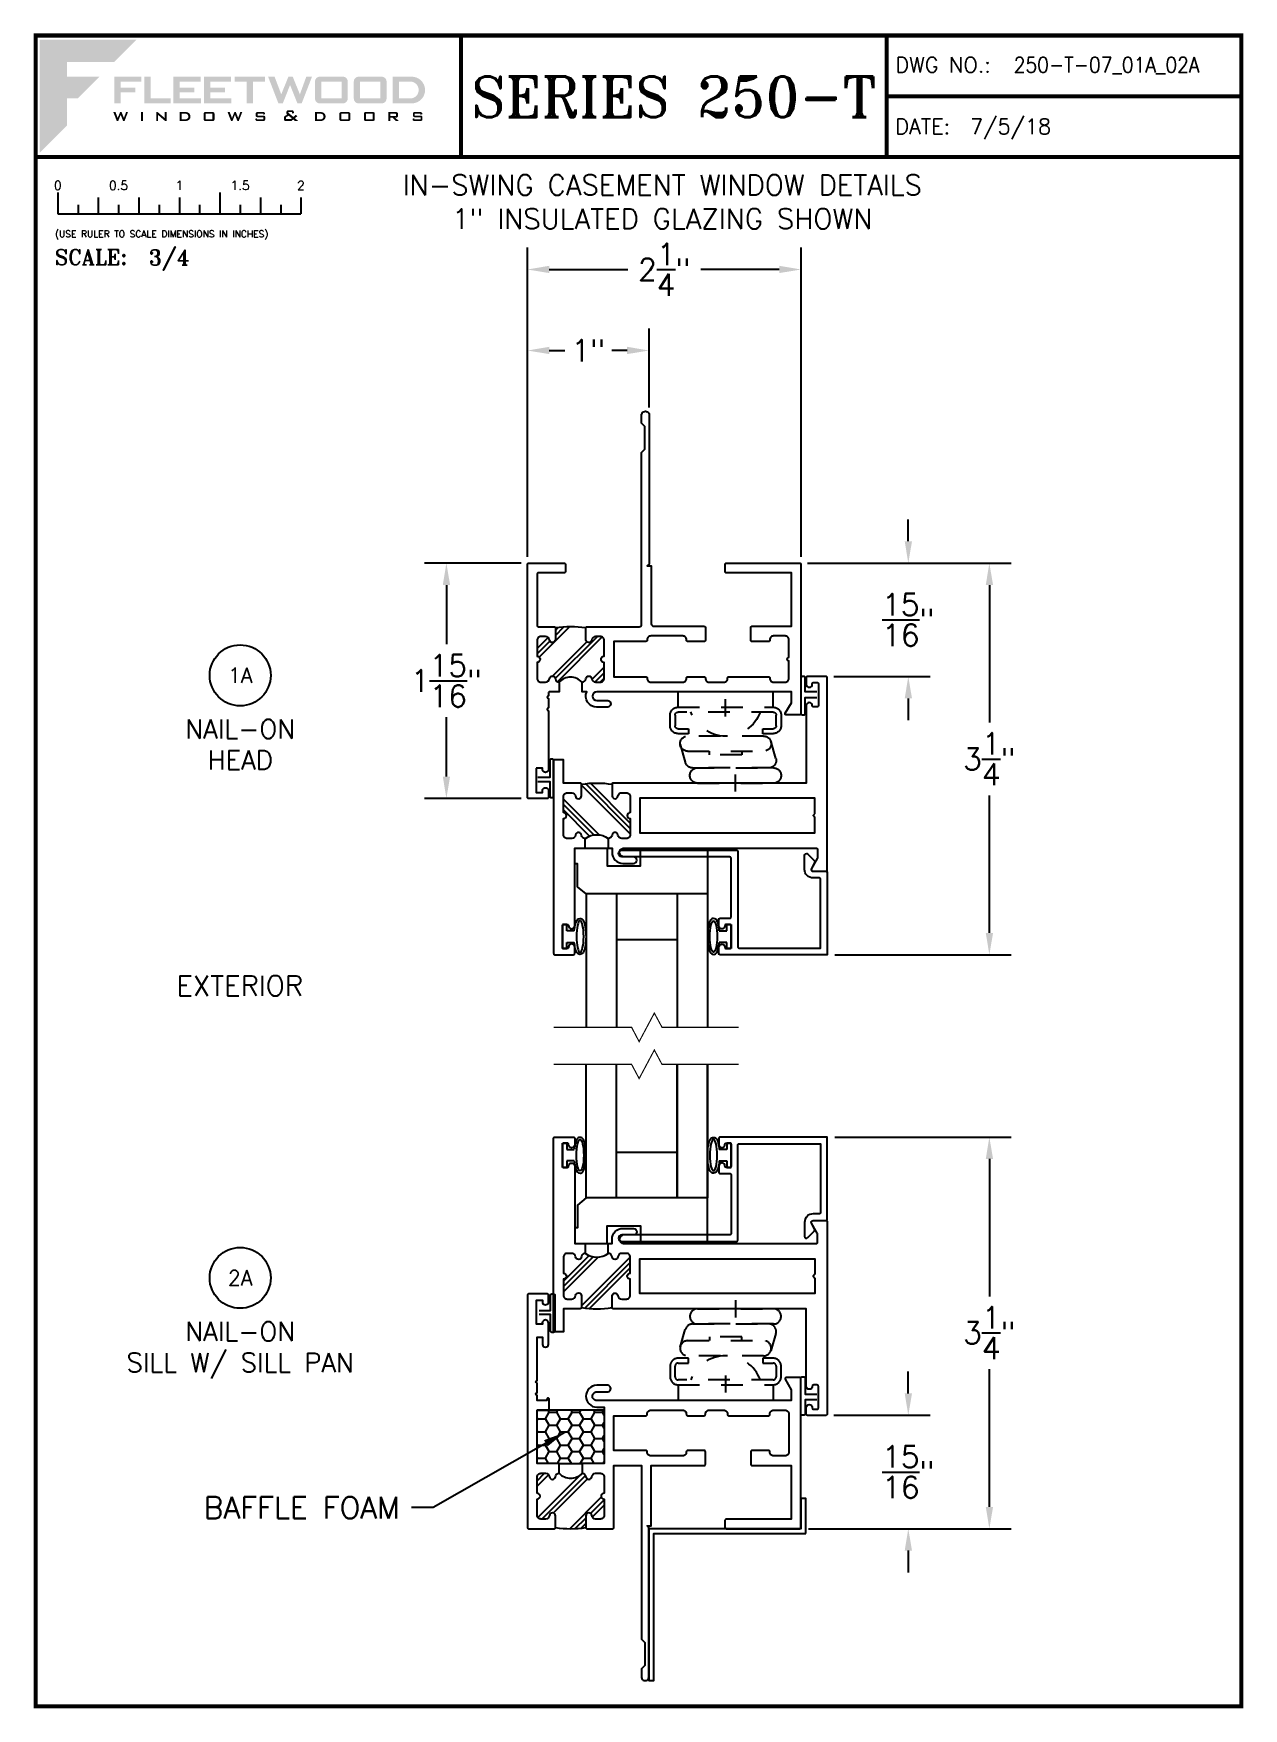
# Paper-space layout 'DETAIL 1A & 2A' of a CAD drawing. Extents: x 0.3 to 7.8, y 0.1 to 10.4.
# The model-space entities are those that its viewports show. They can reach past a viewport. Long polylines and large blocks are cut down to what shows.
import ezdxf
from ezdxf.enums import TextEntityAlignment as Align

# ---------------------------------------------------------------- set-up
doc = ezdxf.new("R2010")
doc.units = 0
doc.header["$LTSCALE"] = 0.25
doc.header["$MEASUREMENT"] = 0
doc.linetypes.add('HIDDEN', pattern=[0.375, 0.25, -0.125])
doc.layers.get('0').update_dxf_attribs({"linetype": 'CONTINUOUS'})
doc.layers.get('DEFPOINTS').update_dxf_attribs({"linetype": 'CONTINUOUS'})
for name, color, linetype in [('DIM', 7, 'CONTINUOUS'), ('FRAME', 1, 'CONTINUOUS'), ('GLASS', 7, 'CONTINUOUS'), ('MISC', 7, 'CONTINUOUS'), ('VENT', 5, 'CONTINUOUS')]:
    doc.layers.add(name, color=color, linetype=linetype)
doc.layers.add('VP', color=40, linetype='CONTINUOUS', plot=False)
doc.layers.get('VP').off()
doc.styles.add('ROMANS', font='romans')
doc.styles.add('ROMANT', font='romant')
doc.styles.add('SIMPLEX-094', font='simplex.shx', dxfattribs={"height": 0.094})
doc.styles.get("Standard").update_dxf_attribs({"font": 'simplex.shx'})
doc.dimstyles.new('FULL SCALE', dxfattribs={"dimscale": 0.75, "dimtxt": 0.18, "dimasz": 0.18, "dimexe": 0.18, "dimexo": 0.0625, "dimgap": 0.096, "dimtad": 0, "dimtih": 1, "dimtoh": 1, "dimdec": 4, "dimzin": 0, "dimdsep": 46, "dimlunit": 5, "dimtxsty": 'Standard', "dimcen": 0.09, "dimadec": 0, "dimazin": 0, "dimtfac": 1, "dimtdec": 4, "dimtofl": 0, "dimtmove": 0, "dimatfit": 3, "dimfxl": 0, "dimtolj": 1, "dimtzin": 0, "dimarcsym": 0})
doc.dimstyles.new('THREE-QUARTER SCALE', dxfattribs={"dimscale": 0.75, "dimtxt": 0.18, "dimasz": 0.18, "dimexe": 0.18, "dimexo": 0.0625, "dimgap": 0.09, "dimtad": 0, "dimtih": 1, "dimtoh": 1, "dimdec": 4, "dimlfac": 1.333, "dimzin": 0, "dimdsep": 46, "dimlunit": 4, "dimtxsty": 'Standard', "dimcen": 0.09, "dimadec": 0, "dimazin": 0, "dimtfac": 1, "dimtdec": 4, "dimtofl": 0, "dimtmove": 0, "dimatfit": 3, "dimfxl": 0, "dimtolj": 1, "dimtzin": 0, "dimarcsym": 0})

# ---------------------------------------------------------------- blocks, each defined once
blk = doc.blocks.new('sectball')
blk.add_circle((0, 0), 0.125)
blk.add_attdef('NO', text='', height=0.062).set_placement((0, 0), align=Align.MIDDLE_CENTER)
for tag, p in [('LINE1', (0, -0.2588)), ('LINE2', (0, -0.3864)), ('LINE3', (0, -0.5214))]:
    blk.add_attdef(tag, text='', height=0.078).set_placement(p, align=Align.CENTER)
blk = doc.blocks.new('Fleetwood_Logo_6-10-15')
h = blk.add_hatch(color=154)
h.dxf.hatch_style = 1
h.paths.add_polyline_path([(0.2526, -0.0017), (0.0019, -0.0017), (0.0019, -0.2942), (0.0725, -0.2236), (0.0725, -0.1535), (0.1007, -0.1535), (0.1567, -0.0976), (0.0725, -0.0976), (0.0725, -0.0596), (0.1946, -0.0596)])
h = blk.add_hatch(color=251)
h.dxf.hatch_style = 1
h.paths.add_polyline_path([(0.2487, -0.1256), (0.2112, -0.1256), (0.2112, -0.1102), (0.2647, -0.1102), (0.2647, -0.0976), (0.1946, -0.0976), (0.1946, -0.1667), (0.2112, -0.1667), (0.2112, -0.1377), (0.2487, -0.1377)])
h = blk.add_hatch(color=251)
h.dxf.hatch_style = 1
h.paths.add_polyline_path([(0.2886, -0.0976), (0.272, -0.0976), (0.272, -0.1667), (0.3401, -0.1667), (0.3401, -0.1535), (0.2886, -0.1535)])
h = blk.add_hatch(color=251)
h.dxf.hatch_style = 1
h.paths.add_polyline_path([(0.4175, -0.0976), (0.3474, -0.0976), (0.3474, -0.1667), (0.4185, -0.1667), (0.4185, -0.1534), (0.364, -0.1534), (0.364, -0.1377), (0.4015, -0.1377), (0.4015, -0.1256), (0.364, -0.1256), (0.364, -0.1102), (0.4175, -0.1102)])
h = blk.add_hatch(color=251)
h.dxf.hatch_style = 1
h.paths.add_polyline_path([(0.4965, -0.0976), (0.4264, -0.0976), (0.4264, -0.1667), (0.4975, -0.1667), (0.4975, -0.1534), (0.443, -0.1534), (0.443, -0.1377), (0.4804, -0.1377), (0.4804, -0.1256), (0.443, -0.1256), (0.443, -0.1102), (0.4965, -0.1102)])
h = blk.add_hatch(color=251)
h.dxf.hatch_style = 1
h.paths.add_polyline_path([(0.5842, -0.0976), (0.5054, -0.0976), (0.5054, -0.1102), (0.5365, -0.1102), (0.5365, -0.1667), (0.5531, -0.1667), (0.5531, -0.1102), (0.5842, -0.1102)])
h = blk.add_hatch(color=251)
h.dxf.hatch_style = 1
h.paths.add_polyline_path([(0.6089, -0.0976), (0.5921, -0.0976), (0.6188, -0.1667), (0.63, -0.1667), (0.6489, -0.1192), (0.6679, -0.1667), (0.6789, -0.1667), (0.7056, -0.0976), (0.6908, -0.0976), (0.6742, -0.1433), (0.6558, -0.0976), (0.6446, -0.0976), (0.6261, -0.1433)])
h = blk.add_hatch(color=251)
h.dxf.hatch_style = 1
h.paths.add_polyline_path([(0.7853, -0.0976), (0.726, -0.0976, 0.414214), (0.7133, -0.1102), (0.7133, -0.154, 0.414214), (0.726, -0.1667), (0.7853, -0.1667, 0.414214), (0.798, -0.154), (0.798, -0.1102, 0.414214)])
h.paths.add_polyline_path([(0.7819, -0.1102), (0.7819, -0.154), (0.7294, -0.154), (0.7294, -0.1102)], flags=16)
h = blk.add_hatch(color=251)
h.dxf.hatch_style = 1
h.paths.add_polyline_path([(0.8856, -0.0976), (0.8262, -0.0976, 0.414214), (0.8136, -0.1102), (0.8136, -0.154, 0.414214), (0.8262, -0.1667), (0.8856, -0.1667, 0.414214), (0.8982, -0.154), (0.8982, -0.1102, 0.414214)])
h.paths.add_polyline_path([(0.8822, -0.1102), (0.8822, -0.154), (0.8296, -0.154), (0.8296, -0.1102)], flags=16)
h = blk.add_hatch(color=251)
h.dxf.hatch_style = 1
h.paths.add_polyline_path([(0.9632, -0.0976), (0.914, -0.0976), (0.914, -0.1667), (0.9632, -0.1667, 1)])
h.paths.add_polyline_path([(0.9301, -0.1102), (0.9593, -0.1102, -1), (0.9593, -0.154), (0.9301, -0.154)], flags=16)
h = blk.add_hatch(color=7)
h.dxf.hatch_style = 1
h.paths.add_polyline_path([(0.2301, -0.1891), (0.2251, -0.1891), (0.2196, -0.2043), (0.2134, -0.1891), (0.2097, -0.1891), (0.2035, -0.2043), (0.1978, -0.1891), (0.1922, -0.1891), (0.2011, -0.2121), (0.2048, -0.2121), (0.2112, -0.1963), (0.2175, -0.2121), (0.2212, -0.2121)])
h = blk.add_hatch(color=7)
h.dxf.hatch_style = 1
h.paths.add_polyline_path([(0.2691, -0.1891), (0.2637, -0.1891), (0.2637, -0.2118), (0.2637, -0.2121), (0.2691, -0.2121)])
h = blk.add_hatch(color=7)
h.dxf.hatch_style = 1
h.paths.add_polyline_path([(0.3077, -0.1964), (0.3259, -0.2121), (0.3298, -0.2121), (0.3298, -0.1891), (0.325, -0.1891), (0.325, -0.2047), (0.3067, -0.1891), (0.3029, -0.1891), (0.3029, -0.2121), (0.3077, -0.2121)])
h = blk.add_hatch(color=7)
h.dxf.hatch_style = 1
h.paths.add_polyline_path([(0.3801, -0.1891), (0.3637, -0.1891), (0.3637, -0.2121), (0.3801, -0.2121, 1)])
h.paths.add_polyline_path([(0.3691, -0.2079), (0.3691, -0.1933), (0.3788, -0.1933, -1), (0.3788, -0.2079)], flags=16)
h = blk.add_hatch(color=7)
h.dxf.hatch_style = 1
h.paths.add_polyline_path([(0.4537, -0.2079), (0.4537, -0.1933, 0.414214), (0.4495, -0.1891), (0.4297, -0.1891, 0.414214), (0.4255, -0.1933), (0.4255, -0.2079, 0.414214), (0.4297, -0.2121), (0.4495, -0.2121, 0.414214)])
h.paths.add_polyline_path([(0.4308, -0.2079), (0.4308, -0.1933), (0.4484, -0.1933), (0.4484, -0.2079)], flags=16)
h = blk.add_hatch(color=7)
h.dxf.hatch_style = 1
h.paths.add_polyline_path([(0.5253, -0.1891), (0.5203, -0.1891), (0.5148, -0.2043), (0.5087, -0.1891), (0.5049, -0.1891), (0.4988, -0.2043), (0.493, -0.1891), (0.4874, -0.1891), (0.4963, -0.2121), (0.5001, -0.2121), (0.5064, -0.1963), (0.5127, -0.2121), (0.5164, -0.2121)])
h = blk.add_hatch(color=7)
h.dxf.hatch_style = 1
h.paths.add_polyline_path([(0.5801, -0.1891), (0.5643, -0.1891, 0.414214), (0.56, -0.1933), (0.56, -0.1981, 0.414214), (0.5643, -0.2024), (0.58, -0.2024), (0.58, -0.2078), (0.5637, -0.2078), (0.5637, -0.2052), (0.5591, -0.2062), (0.5591, -0.2078, 0.414214), (0.5634, -0.2121), (0.5805, -0.2121, 0.414214), (0.5848, -0.2078), (0.5848, -0.2024, 0.414214), (0.5805, -0.1982), (0.5648, -0.1982), (0.5648, -0.193), (0.5798, -0.193), (0.5798, -0.1958), (0.5843, -0.1948), (0.5843, -0.1933, 0.414214)])
h = blk.add_hatch(color=7)
h.dxf.hatch_style = 1
h.paths.add_polyline_path([(0.645, -0.1913, -0.222262), (0.6447, -0.1906), (0.6447, -0.1892), (0.6535, -0.1892), (0.6535, -0.193), (0.6587, -0.1918), (0.6587, -0.189, 0.414214), (0.6544, -0.1847), (0.6437, -0.1847, 0.414214), (0.6394, -0.189), (0.6394, -0.1922, 0.222262), (0.6407, -0.1948), (0.6415, -0.1955), (0.6345, -0.1998, 0.260684), (0.6329, -0.2027), (0.6329, -0.2078, 0.414214), (0.6372, -0.2121), (0.6514, -0.2121, 0.17577), (0.6536, -0.2113), (0.657, -0.2085), (0.6614, -0.2121), (0.6699, -0.2121), (0.6613, -0.2049), (0.6676, -0.1997), (0.6637, -0.1964), (0.6574, -0.2017)])
h.paths.add_polyline_path([(0.6532, -0.2052), (0.6509, -0.2072, -0.17577), (0.6502, -0.2074), (0.6382, -0.2074), (0.6382, -0.2033, -0.260684), (0.6387, -0.2025), (0.6451, -0.1985)], flags=16)
h = blk.add_hatch(color=7)
h.dxf.hatch_style = 1
h.paths.add_polyline_path([(0.7294, -0.1891), (0.713, -0.1891), (0.713, -0.2121), (0.7294, -0.2121, 1)])
h.paths.add_polyline_path([(0.7184, -0.2079), (0.7184, -0.1933), (0.7281, -0.1933, -1), (0.7281, -0.2079)], flags=16)
h = blk.add_hatch(color=7)
h.dxf.hatch_style = 1
h.paths.add_polyline_path([(0.8045, -0.2079), (0.8045, -0.1933, 0.414214), (0.8003, -0.1891), (0.7805, -0.1891, 0.414214), (0.7763, -0.1933), (0.7763, -0.2079, 0.414214), (0.7805, -0.2121), (0.8003, -0.2121, 0.414214)])
h.paths.add_polyline_path([(0.7816, -0.2079), (0.7816, -0.1933), (0.7992, -0.1933), (0.7992, -0.2079)], flags=16)
h = blk.add_hatch(color=7)
h.dxf.hatch_style = 1
h.paths.add_polyline_path([(0.8678, -0.2079), (0.8678, -0.1933, 0.414214), (0.8636, -0.1891), (0.8438, -0.1891, 0.414214), (0.8396, -0.1933), (0.8396, -0.2079, 0.414214), (0.8438, -0.2121), (0.8636, -0.2121, 0.414214)])
h.paths.add_polyline_path([(0.8449, -0.2079), (0.8449, -0.1933), (0.8624, -0.1933), (0.8624, -0.2079)], flags=16)
h = blk.add_hatch(color=7)
h.dxf.hatch_style = 1
h.paths.add_polyline_path([(0.9277, -0.1993), (0.9277, -0.1933, 0.414214), (0.9235, -0.1891), (0.9028, -0.1891), (0.9028, -0.2121), (0.9082, -0.2121), (0.9082, -0.2035), (0.9131, -0.2035), (0.9224, -0.2121), (0.9303, -0.2121), (0.9197, -0.2035), (0.9235, -0.2035, 0.414214)])
h.paths.add_polyline_path([(0.9082, -0.1993), (0.9082, -0.1933), (0.9214, -0.1933, -0.414214), (0.9224, -0.1943), (0.9224, -0.1983, -0.414214), (0.9214, -0.1993)], flags=16)
h = blk.add_hatch(color=7)
h.dxf.hatch_style = 1
h.paths.add_polyline_path([(0.9867, -0.1982), (0.971, -0.1982), (0.971, -0.193), (0.9859, -0.193), (0.9859, -0.1958), (0.9905, -0.1948), (0.9905, -0.1933, 0.414214), (0.9863, -0.1891), (0.9705, -0.1891, 0.414214), (0.9662, -0.1933), (0.9662, -0.1981, 0.414214), (0.9705, -0.2024), (0.9862, -0.2024), (0.9862, -0.2078), (0.9699, -0.2078), (0.9699, -0.2052), (0.9653, -0.2062), (0.9653, -0.2078, 0.414214), (0.9696, -0.2121), (0.9867, -0.2121, 0.414214), (0.991, -0.2078), (0.991, -0.2024, 0.414214)])
blk = doc.blocks.new('A-SIZE_P')
at = {"const_width": 0.025}
blk.add_lwpolyline([(0.313, 0.125), (7.751, 0.125), (7.751, 10.437), (0.313, 10.437)], close=True, dxfattribs=at)
for points in [[(2.938, 10.437), (2.938, 9.687)], [(5.563, 10.437), (5.563, 9.687)], [(5.563, 10.062), (7.751, 10.062)], [(0.313, 9.687), (7.751, 9.687)]]:
    blk.add_lwpolyline(points, dxfattribs=at)
at = {"xscale": 2.387023416083395, "yscale": 2.387023416083395, "zscale": 2.387023416083395}
blk.add_blockref('Fleetwood_Logo_6-10-15', (0.334, 10.416), dxfattribs=at)
for s, style, p in [('DWG NO.:', 'SIMPLEX-094', (5.617, 10.209)), ('DATE:', 'SIMPLEX-094', (5.616, 9.829)), ('SCALE:', 'ROMANT', (0.433, 9.022))]:
    blk.add_text(s, height=0.094, dxfattribs=dict(style=style)).set_placement(p)
for tag, p, style in [('DWG_NO', (6.346, 10.209), 'SIMPLEX-094'), ('DATE', (6.077, 9.829), 'SIMPLEX-094'), ('SCALE', (1.011, 9.02), 'ROMANT')]:
    blk.add_attdef(tag, p, '', height=0.094, dxfattribs=dict(style=style))
for tag, height, style, width, p, p2 in [('DWG_NO_F', 0.094, 'SIMPLEX-094', 1.745692, (6.347, 10.209), (7.683, 10.209)), ('PRODUCT', 0.25, 'ROMANT', 1.390728, (3.001, 9.934), (5.5, 9.934))]:
    blk.add_attdef(tag, text='', height=height, dxfattribs=dict(style=style, width=width)).set_placement(p, p2, align=Align.FIT)
blk = doc.blocks.new('*D152')
at = {"layer": 'DEFPOINTS', "color": 0}
for p in [(5.035, 8.993), (3.347, 7.173), (5.035, 7.173)]:
    blk.add_point(p, dxfattribs=at)
at = {"layer": 'DIM', "color": 0, "lineweight": -2}
for p, q in [((3.347, 7.22), (3.347, 9.128)), ((5.035, 7.22), (5.035, 9.128)), ((3.482, 8.993), (3.966, 8.993)), ((4.9, 8.993), (4.416, 8.993))]:
    blk.add_line(p, q, dxfattribs=at)
at = {"layer": 'DIM', "color": 0}
for points in [[(3.482, 9.016), (3.482, 8.971), (3.347, 8.993)], [(4.9, 9.016), (4.9, 8.971), (5.035, 8.993)]]:
    blk.add_solid(points, dxfattribs=at)
at = {"layer": 'DIM', "color": 0, "insert": (4.191, 8.993), "char_height": 0.135, "attachment_point": 5}
blk.add_mtext('\\A1;2{\\H1.000000x;\\S1/4;}"', dxfattribs=at)
blk = doc.blocks.new('*D153')
at = {"layer": 'DEFPOINTS', "color": 0}
for p in [(3.347, 8.493), (4.097, 8.094), (3.347, 7.173)]:
    blk.add_point(p, dxfattribs=at)
at = {"layer": 'DIM', "color": 0, "lineweight": -2}
for p, q in [((3.347, 7.22), (3.347, 8.628)), ((4.097, 8.141), (4.097, 8.628)), ((3.482, 8.493), (3.577, 8.493)), ((3.962, 8.493), (3.867, 8.493))]:
    blk.add_line(p, q, dxfattribs=at)
at = {"layer": 'DIM', "color": 0}
for points in [[(3.482, 8.516), (3.482, 8.471), (3.347, 8.493)], [(3.962, 8.516), (3.962, 8.471), (4.097, 8.493)]]:
    blk.add_solid(points, dxfattribs=at)
at = {"layer": 'DIM', "color": 0, "insert": (3.722, 8.493), "char_height": 0.135, "attachment_point": 5}
blk.add_mtext('\\A1;1"', dxfattribs=at)
blk = doc.blocks.new('*D154')
at = {"layer": 'DEFPOINTS', "color": 0}
for p in [(3.355, 7.181), (2.847, 5.729), (3.355, 5.729)]:
    blk.add_point(p, dxfattribs=at)
at = {"layer": 'DIM', "color": 0, "lineweight": -2}
for p, q in [((3.308, 7.181), (2.712, 7.181)), ((2.847, 7.046), (2.847, 6.68)), ((2.847, 5.864), (2.847, 6.23)), ((3.308, 5.729), (2.712, 5.729))]:
    blk.add_line(p, q, dxfattribs=at)
at = {"layer": 'DIM', "color": 0}
for points in [[(2.825, 7.046), (2.87, 7.046), (2.847, 7.181)], [(2.825, 5.864), (2.87, 5.864), (2.847, 5.729)]]:
    blk.add_solid(points, dxfattribs=at)
at = {"layer": 'DIM', "color": 0, "insert": (2.847, 6.455), "char_height": 0.135, "attachment_point": 5}
blk.add_mtext('\\A1;1{\\H1.000000x;\\S15/16;}"', dxfattribs=at)
blk = doc.blocks.new('*D155')
at = {"layer": 'DEFPOINTS', "color": 0}
for p in [(5.027, 7.181), (5.189, 6.481), (5.696, 6.481)]:
    blk.add_point(p, dxfattribs=at)
at = {"layer": 'DIM', "color": 0, "lineweight": -2}
for p, q in [((5.696, 7.316), (5.696, 7.451)), ((5.074, 7.181), (5.831, 7.181)), ((5.236, 6.481), (5.831, 6.481)), ((5.696, 6.346), (5.696, 6.211))]:
    blk.add_line(p, q, dxfattribs=at)
at = {"layer": 'DIM', "color": 0}
for points in [[(5.674, 7.316), (5.719, 7.316), (5.696, 7.181)], [(5.674, 6.346), (5.719, 6.346), (5.696, 6.481)]]:
    blk.add_solid(points, dxfattribs=at)
at = {"layer": 'DIM', "color": 0, "insert": (5.696, 6.831), "char_height": 0.135, "attachment_point": 5}
blk.add_mtext('\\A1;{\\H1.000000x;\\S15/16;}"', dxfattribs=at)
blk = doc.blocks.new('*D156')
at = {"layer": 'DEFPOINTS', "color": 0}
for p in [(5.027, 7.181), (6.196, 7.181), (5.196, 4.764)]:
    blk.add_point(p, dxfattribs=at)
at = {"layer": 'DIM', "color": 0, "lineweight": -2}
for p, q in [((5.074, 7.181), (6.331, 7.181)), ((6.196, 7.046), (6.196, 6.197)), ((6.196, 4.899), (6.196, 5.747)), ((5.243, 4.764), (6.331, 4.764))]:
    blk.add_line(p, q, dxfattribs=at)
at = {"layer": 'DIM', "color": 0}
for points in [[(6.174, 7.046), (6.219, 7.046), (6.196, 7.181)], [(6.174, 4.899), (6.219, 4.899), (6.196, 4.764)]]:
    blk.add_solid(points, dxfattribs=at)
at = {"layer": 'DIM', "color": 0, "insert": (6.196, 5.972), "char_height": 0.135, "attachment_point": 5}
blk.add_mtext('\\A1;3{\\H1.000000x;\\S1/4;}"', dxfattribs=at)
blk = doc.blocks.new('*D157')
at = {"layer": 'DEFPOINTS', "color": 0}
for p in [(5.189, 1.922), (5.696, 1.922), (5.035, 1.222)]:
    blk.add_point(p, dxfattribs=at)
at = {"layer": 'DIM', "color": 0, "lineweight": -2}
for p, q in [((5.696, 2.057), (5.696, 2.192)), ((5.236, 1.922), (5.831, 1.922)), ((5.081, 1.222), (5.831, 1.222)), ((5.696, 1.087), (5.696, 0.952))]:
    blk.add_line(p, q, dxfattribs=at)
at = {"layer": 'DIM', "color": 0}
for points in [[(5.674, 2.057), (5.719, 2.057), (5.696, 1.922)], [(5.674, 1.087), (5.719, 1.087), (5.696, 1.222)]]:
    blk.add_solid(points, dxfattribs=at)
at = {"layer": 'DIM', "color": 0, "insert": (5.696, 1.572), "char_height": 0.135, "attachment_point": 5}
blk.add_mtext('\\A1;{\\H1.000000x;\\S15/16;}"', dxfattribs=at)
blk = doc.blocks.new('*D158')
at = {"layer": 'DEFPOINTS', "color": 0}
for p in [(5.196, 3.639), (6.196, 3.639), (5.035, 1.222)]:
    blk.add_point(p, dxfattribs=at)
at = {"layer": 'DIM', "color": 0, "lineweight": -2}
for p, q in [((5.243, 3.639), (6.331, 3.639)), ((6.196, 3.504), (6.196, 2.656)), ((6.196, 1.357), (6.196, 2.206)), ((5.081, 1.222), (6.331, 1.222))]:
    blk.add_line(p, q, dxfattribs=at)
at = {"layer": 'DIM', "color": 0}
for points in [[(6.174, 3.504), (6.219, 3.504), (6.196, 3.639)], [(6.174, 1.357), (6.219, 1.357), (6.196, 1.222)]]:
    blk.add_solid(points, dxfattribs=at)
at = {"layer": 'DIM', "color": 0, "insert": (6.196, 2.431), "char_height": 0.135, "attachment_point": 5}
blk.add_mtext('\\A1;3{\\H1.000000x;\\S1/4;}"', dxfattribs=at)
blk = doc.blocks.new('Three Quarter')
for p, q in [((0.137, -0.219), (0.137, -0.35)), ((0.262, -0.294), (0.262, -0.35)), ((0.387, -0.249), (0.387, -0.35)), ((0.512, -0.294), (0.512, -0.35)), ((0.637, -0.249), (0.637, -0.35)), ((0.762, -0.294), (0.762, -0.35)), ((0.887, -0.249), (0.887, -0.35)), ((1.012, -0.294), (1.012, -0.35)), ((1.137, -0.219), (1.137, -0.35)), ((1.262, -0.294), (1.262, -0.35)), ((1.387, -0.249), (1.387, -0.35)), ((1.512, -0.294), (1.512, -0.35)), ((1.637, -0.249), (1.637, -0.35)), ((0.137, -0.35), (1.637, -0.35))]:
    blk.add_line(p, q)
for s, p in [('0', (0.137, -0.219)), ('0.5', (0.512, -0.219)), ('1', (0.887, -0.219)), ('1.5', (1.262, -0.219)), ('2', (1.637, -0.219))]:
    blk.add_text(s, height=0.055).set_placement(p, align=Align.BOTTOM_CENTER)
at = {"style": 'ROMANS'}
blk.add_text('(USE RULER TO SCALE DIMENSIONS IN INCHES)', height=0.04115, dxfattribs=at).set_placement((0.12, -0.495))
blk = doc.blocks.new('05P86-NAIL-FIN-IG')
h = blk.add_hatch()
h.set_pattern_fill('PLAST', angle=45, style=0)
h.paths.add_polyline_path([(0.544, 1.302, 0.414214), (0.512, 1.333), (0.474, 1.333, 0.38311), (0.443, 1.305, -0.947716), (0.393, 1.308), (0.393, 1.403, 0.081165), (0.143, 1.403), (0.143, 1.308, -0.947716), (0.094, 1.305, 0.38311), (0.063, 1.333), (0.024, 1.333, 0.414214), (-0.007, 1.302), (-0.007, 1.17, -1), (-0.007, 1.12), (-0.007, 0.988, 0.414214), (0.024, 0.957), (0.063, 0.957, 0.38311), (0.094, 0.985, -0.898027), (0.143, 0.985, 0.38311), (0.174, 0.957, -0.436275), (0.363, 0.957, 0.38311), (0.394, 0.985, -0.898027), (0.443, 0.985, 0.38311), (0.474, 0.957), (0.512, 0.957, 0.414214), (0.544, 0.988), (0.544, 1.12, -1), (0.544, 1.17)])
for points in [[(0.567, 0.806, -1.178959), (0.567, 0.752), (0.483, 0.752, -0.536675), (0.401, 0.877), (0.363, 0.877), (0.363, 0.957, 0.38311), (0.394, 0.985, -0.898027), (0.443, 0.985, 0.38311), (0.474, 0.957), (0.512, 0.957, 0.414214), (0.544, 0.988), (0.544, 1.12, -1), (0.544, 1.17), (0.544, 1.302, 0.414214), (0.512, 1.333), (0.474, 1.333, 0.38311), (0.443, 1.305, -0.947716), (0.393, 1.308), (0.393, 1.403, -0.414214), (0.404, 1.413), (0.832, 1.413, 0.414214), (0.852, 1.433), (0.852, 2.846), (0.879, 2.873), (0.879, 3.061), (0.852, 3.088), (0.852, 3.153, -1.059257), (0.914, 3.153), (0.914, 1.928), (0.899, 1.913), (0.932, 1.913), (0.932, 1.437, 0.414214), (0.952, 1.417), (1.367, 1.417, -0.414214), (1.377, 1.407), (1.377, 1.302, -0.414214), (1.367, 1.292), (1.23, 1.292, -0.414214), (1.221, 1.302), (1.221, 1.306, 0.414214), (1.19, 1.337), (0.93, 1.337, 0.414214), (0.898, 1.306), (0.898, 1.302, -0.414214), (0.889, 1.292), (0.623, 1.292), (0.623, 1.002), (0.889, 1.002, -0.414214), (0.898, 0.992), (0.898, 0.988, 0.414214), (0.93, 0.957), (1.19, 0.957, 0.414214), (1.221, 0.988), (1.221, 0.992, -0.414214), (1.23, 1.002), (1.367, 1.002, -0.414214), (1.377, 0.992), (1.377, 0.988, 0.414214), (1.407, 0.957), (1.529, 0.957, 0.414214), (1.56, 0.988), (1.56, 0.992, -0.414214), (1.569, 1.002), (1.897, 1.002, -0.414214), (1.907, 0.992), (1.907, 0.988, 0.414214), (1.938, 0.957), (2.032, 0.957, 0.414214), (2.064, 0.988), (2.064, 1.132, -1), (2.064, 1.162), (2.064, 1.306, 0.414214), (2.032, 1.337), (1.938, 1.337, 0.414214), (1.907, 1.306), (1.907, 1.302, -0.414214), (1.897, 1.292), (1.76, 1.292, -0.414214), (1.75, 1.302), (1.75, 1.407, -0.414214), (1.76, 1.417), (2.084, 1.417), (2.084, 1.856), (1.549, 1.856, -0.414214), (1.539, 1.866), (1.539, 1.926, -0.414214), (1.549, 1.936), (2.154, 1.936, -0.414214), (2.163, 1.926), (2.163, 0.697, -0.414214), (2.154, 0.687), (2.042, 0.687, -0.57735), (2.034, 0.702), (2.084, 0.788), (2.084, 0.877), (0.483, 0.877, 1), (0.483, 0.806)], [(-0.014, 0.25), (-0.014, 0.05), (0.037, 0.05), (0.037, 0.074, -0.596863), (0.086, 0.074), (0.086, 0.01, -0.414214), (0.076, 0), (-0.076, 0, -0.414214), (-0.087, 0.01), (-0.087, 1.926, -0.414214), (-0.076, 1.936), (0.215, 1.936, -0.414214), (0.226, 1.926), (0.226, 1.866, -0.414214), (0.215, 1.856), (0.003, 1.856, 0.414214), (-0.007, 1.846), (-0.007, 1.423, 0.414214), (0.003, 1.413), (0.134, 1.413, -0.414214), (0.143, 1.403), (0.143, 1.308, -0.947716), (0.094, 1.305, 0.38311), (0.063, 1.333), (0.024, 1.333, 0.414214), (-0.007, 1.302), (-0.007, 1.17, -1), (-0.007, 1.12), (-0.007, 0.988, 0.414214), (0.024, 0.957), (0.063, 0.957, 0.38311), (0.094, 0.985, -0.898027), (0.143, 0.985, 0.38311), (0.174, 0.957), (0.174, 0.877), (0.097, 0.877, 0.414214), (0.086, 0.867), (0.086, 0.847, -0.331679), (0.084, 0.843, 0.745356), (0.084, 0.824, -0.331679), (0.086, 0.82), (0.086, 0.747, -0.331679), (0.084, 0.743, 0.745356), (0.084, 0.724, -0.331679), (0.086, 0.72), (0.086, 0.244, -1.19356), (0.037, 0.244), (0.037, 0.25)]]:
    blk.add_lwpolyline(points, format="xyb", close=True)
at = {"color": 7}
for centre, radius, start, end in [((0.268, 0.638), 0.775, 80.7195, 99.2805), ((0.268, 0.869), 0.129, 42.8591, 137.1409)]:
    blk.add_arc(centre, radius, start, end, dxfattribs=at)
blk = doc.blocks.new('05P11-Z-BAR')
h = blk.add_hatch()
h.set_pattern_fill('PLAST', angle=45, style=0)
h.set_pattern_definition([(45, (-0.3846, -1e-07), (-0.176777, 0.176777), []), (45, (-0.4067, 0.0221), (-0.176777, 0.176777), []), (45, (-0.4288, 0.0442), (-0.176777, 0.176777), [])])
h.paths.add_polyline_path([(0.006, 1.12, -0.414214), (-0.018, 1.145, -0.414214), (0.006, 1.17), (0.006, 1.302, 0.414214), (-0.025, 1.333), (-0.063, 1.333, 0.38311), (-0.094, 1.305, -0.947716), (-0.143, 1.308), (-0.143, 1.403, 0.087329), (-0.394, 1.403), (-0.394, 1.308, -1), (-0.443, 1.308, 0.352985), (-0.473, 1.333), (-0.512, 1.333, 0.414214), (-0.544, 1.302), (-0.544, 1.17, -0.414214), (-0.518, 1.145, -0.414214), (-0.544, 1.12), (-0.544, 0.988, 0.414214), (-0.512, 0.957), (-0.474, 0.957, 0.38311), (-0.443, 0.985, -0.898027), (-0.394, 0.985, 0.38311), (-0.363, 0.957, -0.325577), (-0.174, 0.957, 0.363634), (-0.143, 0.982, -0.947716), (-0.094, 0.985, 0.38311), (-0.063, 0.957), (-0.025, 0.957, 0.414214), (0.006, 0.988)])
blk.add_line((-0.087, 0.877), (-0.087, 0.877))
for points in [[(-2.164, 2.28, -0.414214), (-2.154, 2.29), (-2.001, 2.29, -0.414214), (-1.991, 2.28), (-1.991, 2.226, -1), (-2.041, 2.226), (-2.041, 2.23, 0.414214), (-2.051, 2.24), (-2.081, 2.24, 0.414214), (-2.091, 2.23), (-2.091, 2.05, 0.414214), (-2.081, 2.04), (-2.051, 2.04, 0.414214), (-2.041, 2.05), (-2.041, 2.051, -1), (-1.991, 2.051), (-1.991, 1.413), (-0.403, 1.413, -0.414214), (-0.394, 1.403), (-0.394, 1.306, -0.888834), (-0.443, 1.306, 0.377258), (-0.474, 1.333), (-0.512, 1.333, 0.414214), (-0.544, 1.302), (-0.544, 1.17, -1), (-0.544, 1.12), (-0.544, 0.988, 0.414214), (-0.512, 0.957), (-0.474, 0.957, 0.383109), (-0.443, 0.985, -0.898027), (-0.394, 0.985, 0.38311), (-0.363, 0.957), (-0.363, 0.877), (-0.394, 0.877), (-0.394, 0.842, -0.414214), (-0.483, 0.752), (-0.571, 0.752, -1), (-0.571, 0.806), (-0.486, 0.806, 0.859155), (-0.486, 0.877), (-2.074, 0.877, 0.414214), (-2.084, 0.867), (-2.084, 0.797, 0.131652), (-2.082, 0.792), (-2.035, 0.709, -0.577353), (-2.048, 0.687), (-2.154, 0.687, -0.414214), (-2.164, 0.697), (-2.164, 2.28)], [(-0.025, 0.957, 0.414214), (0.006, 0.988), (0.006, 1.12, -1), (0.006, 1.17), (0.006, 1.302, 0.414214), (-0.025, 1.333), (-0.063, 1.333, 0.38311), (-0.094, 1.305, -0.947716), (-0.143, 1.308), (-0.143, 1.403, -0.414214), (-0.133, 1.413), (0.006, 1.413), (0.006, 1.603), (0.086, 1.603), (0.086, 0.01, -0.414214), (0.077, 0), (-0.077, 0, -0.414214), (-0.087, 0.01), (-0.087, 0.064, -1), (-0.037, 0.064), (-0.037, 0.06, 0.414214), (-0.027, 0.05), (0.003, 0.05, 0.414214), (0.014, 0.06), (0.014, 0.24, 0.414214), (0.003, 0.25), (-0.027, 0.25, 0.414214), (-0.037, 0.24), (-0.037, 0.239, -1), (-0.087, 0.239), (-0.087, 0.877), (-0.174, 0.877), (-0.174, 0.957, 0.363634), (-0.143, 0.982, -0.947716), (-0.094, 0.985, 0.38311), (-0.063, 0.957), (-0.025, 0.957)]]:
    blk.add_lwpolyline(points, format="xyb")
blk.add_lwpolyline([(-2.063, 1.16), (-2.063, 1.288), (-0.623, 1.288), (-0.623, 1.002), (-2.063, 1.002), (-2.063, 1.129), (-2.048, 1.145)], close=True)
at = {"color": 7}
for centre, radius, start, end in [((-0.269, 0.638), 0.775, 80.7195, 99.2805), ((-0.269, 0.828), 0.16, 53.9319, 126.0681)]:
    blk.add_arc(centre, radius, start, end, dxfattribs=at)
blk = doc.blocks.new('05P09-1in_GLASS_STOP')
for p, q in [((-1.338, 0.25), (-1.373, 0.25)), ((-1.373, 0.25), (-1.373, 0.05)), ((-1.338, 0.197), (-1.338, 0.25)), ((-1.276, 0.197), (-1.338, 0.197)), ((-0.084, 0.197), (-0.022, 0.197)), ((-0.022, 0.197), (-0.022, 0.25)), ((-0.022, 0.25), (0.013, 0.25)), ((0.013, 0.25), (0.013, 0.05)), ((-1.373, 0.05), (-1.338, 0.05)), ((-1.338, 0.05), (-1.338, 0.102)), ((-1.338, 0.102), (-1.276, 0.102)), ((-0.022, 0.102), (-0.084, 0.102)), ((-0.022, 0.05), (-0.022, 0.102)), ((0.013, 0.05), (-0.022, 0.05))]:
    blk.add_line(p, q)
blk.add_lwpolyline([(-2.035, 0.709, -0.57735), (-2.047, 0.687), (-2.153, 0.687, 0.414214), (-2.163, 0.677), (-2.163, 0), (-1.283, 0, 0.414214), (-1.273, 0.01), (-1.273, 0.062, 0.414214), (-1.298, 0.087, 0.435311), (-1.323, 0.061, -0.435311), (-1.333, 0.05), (-1.363, 0.05, -0.414214), (-1.373, 0.06), (-1.373, 0.24, -0.414214), (-1.363, 0.25), (-1.333, 0.25, -0.435311), (-1.323, 0.239, 0.435311), (-1.298, 0.212, 0.414214), (-1.273, 0.237), (-1.273, 0.29, 0.414214), (-1.283, 0.3), (-1.363, 0.3, -0.414214), (-1.373, 0.31), (-1.373, 0.795, -0.414214), (-1.363, 0.805), (-0.474, 0.805, 0.414214), (-0.447, 0.832), (-0.447, 0.833, 0.414214), (-0.474, 0.86), (-1.418, 0.86, 0.414214), (-1.428, 0.85), (-1.428, 0.065, -0.414214), (-1.438, 0.055), (-2.108, 0.055), (-2.108, 0.622, -0.414214), (-2.098, 0.632), (-2.047, 0.632, 0.414214), (-1.977, 0.702), (-1.977, 0.817, 0.668179), (-2.003, 0.828), (-2.058, 0.773, 0.339454), (-2.06, 0.755)], format="xyb", close=True)
at = {"extrusion": (0, 0, -1)}
blk.add_ellipse((-1.229, 0.15), major_axis=(0, 0.129), ratio=0.232303, dxfattribs=at)
blk.add_ellipse((-0.131, 0.15), major_axis=(0, 0.129), ratio=0.232303)
for points in [[(-1.276, 0.197), (-1.274, 0.219), (-1.271, 0.239), (-1.262, 0.269), (-1.258, 0.28), (-1.245, 0.294), (-1.237, 0.298), (-1.229, 0.298), (-1.218, 0.298), (-1.21, 0.292), (-1.201, 0.279), (-1.197, 0.272), (-1.187, 0.244), (-1.183, 0.215), (-1.178, 0.136), (-1.182, 0.085), (-1.194, 0.034), (-1.198, 0.022), (-1.214, 0.005), (-1.228, 0), (-1.249, 0.008), (-1.254, 0.016), (-1.262, 0.032), (-1.265, 0.041), (-1.272, 0.067), (-1.274, 0.084), (-1.276, 0.102)], [(-0.084, 0.197), (-0.086, 0.219), (-0.089, 0.239), (-0.098, 0.269), (-0.102, 0.28), (-0.115, 0.294), (-0.123, 0.298), (-0.131, 0.298), (-0.142, 0.298), (-0.15, 0.292), (-0.159, 0.279), (-0.163, 0.272), (-0.173, 0.244), (-0.177, 0.215), (-0.182, 0.136), (-0.178, 0.085), (-0.166, 0.034), (-0.162, 0.022), (-0.146, 0.005), (-0.132, 0), (-0.111, 0.008), (-0.106, 0.016), (-0.098, 0.032), (-0.095, 0.041), (-0.088, 0.067), (-0.086, 0.084), (-0.084, 0.102)]]:
    blk.add_open_spline(points, degree=3, knots=[5.075676, 5.075676, 5.075676, 5.075676, 5.596595, 5.596595, 6.055763, 6.055763, 6.283185, 6.283185, 6.283185, 6.572914, 6.572914, 6.862642, 6.862642, 7.608886, 7.608886, 8.676451, 8.676451, 9.18434, 9.18434, 9.518242, 9.518242, 9.852144, 9.852144, 10.186046, 10.186046, 10.631436, 10.631436, 10.631436, 10.631436])
blk = doc.blocks.new('05P72-NAIL-FIN-IG')
h = blk.add_hatch()
h.set_pattern_fill('HONEY', scale=0.5, style=0)
h.paths.add_polyline_path([(0.544, -0.957), (-0.007, -0.957), (-0.007, -1.396), (0.174, -1.396), (0.363, -1.396), (0.544, -1.396)])
h = blk.add_hatch()
h.set_pattern_fill('PLAST', angle=225, style=0)
h.paths.add_polyline_path([(0.544, -1.507, 0.414214), (0.513, -1.476), (0.474, -1.476, 0.38311), (0.443, -1.504, -0.898027), (0.394, -1.504, 0.38311), (0.363, -1.476, -0.436275), (0.174, -1.476, 0.38311), (0.143, -1.504, -0.898027), (0.094, -1.504, 0.38311), (0.063, -1.476), (0.024, -1.476, 0.414214), (-0.007, -1.507), (-0.007, -1.639, -1), (-0.007, -1.689), (-0.007, -1.821, 0.414214), (0.024, -1.852), (0.063, -1.852, 0.38311), (0.094, -1.824, -0.947716), (0.144, -1.827), (0.144, -1.922, 0.08), (0.394, -1.922), (0.394, -1.827, -0.947716), (0.443, -1.824, 0.38311), (0.474, -1.852), (0.513, -1.852, 0.414214), (0.544, -1.821), (0.544, -1.689, -1), (0.544, -1.639)])
at = {"color": 7, "linetype": 'Continuous'}
blk.add_line((0.544, -0.957), (-0.007, -0.957), dxfattribs=at)
at = {"color": 7}
blk.add_line((0.174, -1.396), (0.363, -1.396), dxfattribs=at)
for points in [[(0.094, -1.824, -0.38311), (0.063, -1.852), (0.024, -1.852, -0.414214), (-0.007, -1.821), (-0.007, -1.689, 1), (-0.007, -1.639), (-0.007, -1.507, -0.414214), (0.024, -1.476), (0.063, -1.476, -0.38311), (0.094, -1.504, 0.898027), (0.143, -1.504, -0.38311), (0.174, -1.476), (0.174, -1.396), (-0.007, -1.396), (-0.007, -0.957), (0.083, -0.957, 0.414214), (0.093, -0.947), (0.093, -0.867, 0.414214), (0.083, -0.857), (0.083, -0.857, 0.414214), (0.074, -0.867), (0.074, -0.877), (-0.007, -0.877), (-0.007, -0.838, 0.317837), (-0.01, -0.833, -0.707107), (-0.01, -0.814, 0.317837), (-0.007, -0.81), (-0.007, -0.738, 0.317837), (-0.01, -0.733, -0.707107), (-0.01, -0.714, 0.317837), (-0.007, -0.71), (-0.007, -0.357), (0.036, -0.357), (0.036, -0.416, 0.850302), (0.086, -0.416), (0.086, -0.244, 1.19356), (0.036, -0.244), (0.036, -0.25), (-0.013, -0.25), (-0.013, -0.05), (0.036, -0.05), (0.036, -0.074, 0.596863), (0.086, -0.074), (0.086, -0.01, 0.414214), (0.077, 0), (-0.077, 0, 0.414214), (-0.087, -0.01), (-0.087, -1.922, 0.414214), (-0.077, -1.932), (0.134, -1.932, 0.414214), (0.144, -1.922), (0.144, -1.827, 0.947716)], [(0.567, -0.806, 1.178959), (0.567, -0.752), (0.484, -0.752, 1), (0.484, -0.932), (0.544, -0.932), (0.544, -1.396), (0.363, -1.396), (0.363, -1.476, -0.38311), (0.394, -1.504, 0.898027), (0.443, -1.504, -0.38311), (0.474, -1.476), (0.513, -1.476, -0.414214), (0.544, -1.507), (0.544, -1.639, 1), (0.544, -1.689), (0.544, -1.821, -0.414214), (0.513, -1.852), (0.474, -1.852, -0.38311), (0.443, -1.824, 0.947716), (0.394, -1.827), (0.394, -1.922, 0.414214), (0.404, -1.932), (0.614, -1.932, 0.414214), (0.624, -1.922), (0.624, -1.413), (0.851, -1.413), (0.851, -2.842), (0.878, -2.869), (0.878, -3.057), (0.851, -3.084), (0.851, -3.149, 1.059257), (0.913, -3.149), (0.913, -1.924), (0.898, -1.909), (0.931, -1.909), (0.931, -1.413), (1.367, -1.413, 0.414214), (1.377, -1.403), (1.377, -1.298, 0.414214), (1.367, -1.288), (1.23, -1.288, 0.414214), (1.22, -1.298), (1.22, -1.302, -0.414214), (1.19, -1.333), (0.929, -1.333, -0.414214), (0.898, -1.302), (0.898, -1.298, 0.414214), (0.889, -1.288), (0.624, -1.288), (0.624, -1.002), (0.889, -1.002, 0.414214), (0.898, -0.992), (0.898, -0.988, -0.414214), (0.929, -0.957), (1.19, -0.957, -0.414214), (1.22, -0.988), (1.22, -0.992, 0.414214), (1.23, -1.002), (1.367, -1.002, 0.414214), (1.377, -0.992), (1.377, -0.988, -0.414214), (1.407, -0.957), (1.528, -0.957, -0.414214), (1.559, -0.988), (1.559, -0.992, 0.414214), (1.569, -1.002), (1.897, -1.002, 0.414214), (1.907, -0.992), (1.907, -0.988, -0.414214), (1.937, -0.957), (2.033, -0.957, -0.414214), (2.064, -0.988), (2.064, -1.302, -0.414214), (2.033, -1.333), (1.937, -1.333, -0.414214), (1.907, -1.302), (1.907, -1.298, 0.414214), (1.897, -1.288), (1.76, -1.288, 0.414214), (1.75, -1.298), (1.75, -1.403, 0.414214), (1.76, -1.413), (2.083, -1.413), (2.083, -1.852), (1.548, -1.852, 0.414214), (1.538, -1.862), (1.538, -1.922, 0.414214), (1.548, -1.932), (2.154, -1.932, 0.414214), (2.163, -1.922), (2.163, -0.697, 0.414214), (2.154, -0.687), (2.042, -0.687, 0.57735), (2.034, -0.702), (2.083, -0.788), (2.083, -0.877), (0.476, -0.877, -0.806722), (0.476, -0.806)]]:
    blk.add_lwpolyline(points, format="xyb", close=True)
for centre, radius, start, end in [((0.269, -1.388), 0.129, 222.8591, 317.1409), ((0.269, -1.146), 0.786, 260.8522, 279.1478)]:
    blk.add_arc(centre, radius, start, end, dxfattribs=at)
blk = doc.blocks.new('4-BAR_HINGE')
at = {"linetype": 'HIDDEN', "ltscale": 0.75}
for p, q in [((0.401, -1.054), (0.313, -1.054)), ((0.313, -1.094), (0.401, -1.094)), ((0.248, -1.119), (0.248, -1.901)), ((0.288, -1.901), (0.288, -1.119)), ((0.426, -1.119), (0.426, -1.204)), ((0.426, -1.204), (0.466, -1.204)), ((0.466, -1.204), (0.466, -1.119)), ((0.486, -1.823), (0.486, -1.198)), ((0.556, -1.136), (0.701, -1.178)), ((0.611, -1.198), (0.611, -1.823)), ((0.748, -1.239), (0.748, -1.864)), ((0.641, -1.377), (0.611, -1.377)), ((0.641, -1.644), (0.641, -1.377)), ((0.748, -1.904), (0.748, -1.279)), ((0.873, -1.279), (0.873, -1.904)), ((0.611, -1.644), (0.641, -1.644)), ((0.401, -1.926), (0.313, -1.926)), ((0.466, -1.816), (0.426, -1.816)), ((0.426, -1.816), (0.426, -1.901)), ((0.466, -1.901), (0.466, -1.816)), ((0.67, -1.924), (0.526, -1.881)), ((0.313, -1.966), (0.401, -1.966))]:
    blk.add_line(p, q, dxfattribs=at)
for p, q in [((0.248, -1.119), (0.123, -1.119)), ((0.248, -1.901), (0.123, -1.901))]:
    blk.add_line(p, q)
at = {"linetype": 'Continuous'}
for p, q in [((0.324, -1.51), (0.183, -1.51)), ((0.943, -1.591), (0.802, -1.591))]:
    blk.add_line(p, q, dxfattribs=at)
at = {"linetype": 'HIDDEN', "ltscale": 0.75}
for centre, radius, start, end in [((0.313, -1.119), 0.065, 90, 180), ((0.313, -1.119), 0.025, 90, 180), ((0.401, -1.119), 0.065, 360, 90), ((0.401, -1.119), 0.025, 0, 90), ((0.181, -1.51), 0.305, 290.4553, 69.5447), ((0.548, -1.198), 0.0625, 0, 180), ((0.686, -1.239), 0.062, 0, 75.7192), ((0.81, -1.279), 0.0625, 0, 180), ((0.313, -1.901), 0.065, 180, 270), ((0.313, -1.901), 0.025, 180, 270), ((0.401, -1.901), 0.065, 270, 0), ((0.401, -1.901), 0.025, 270, 0), ((0.548, -1.823), 0.0625, 180, 0), ((0.686, -1.864), 0.062, 255.5579, 0), ((0.81, -1.904), 0.0625, 180, 0)]:
    blk.add_arc(centre, radius, start, end, dxfattribs=at)

msp = doc.modelspace()

# ---------------------------------------------------------------- linework, layer by layer
at = {"layer": 'GLASS', "linetype": 'Continuous'}
for p, q in [((14.365, 17.687), (14.365, 16.59)), ((14.615, 17.687), (14.615, 16.59)), ((15.115, 17.687), (15.115, 16.59)), ((15.365, 17.687), (15.365, 16.59)), ((14.615, 17.312), (15.115, 17.312)), ((14.365, 15.187), (14.365, 16.285)), ((14.615, 15.187), (14.615, 16.285)), ((15.115, 15.187), (15.115, 16.285)), ((15.115, 16.285), (15.115, 15.187)), ((15.365, 15.187), (15.365, 16.285)), ((15.365, 16.285), (15.365, 15.187)), ((14.615, 15.562), (15.115, 15.562))]:
    msp.add_line(p, q, dxfattribs=at)
at = {"layer": 'GLASS', "const_width": 0.0094}
for points in [[(15.621, 16.59), (14.99, 16.59), (14.927, 16.707), (14.802, 16.472), (14.74, 16.59), (14.099, 16.59)], [(15.621, 16.285), (14.99, 16.285), (14.927, 16.403), (14.802, 16.168), (14.74, 16.285), (14.099, 16.285)]]:
    msp.add_lwpolyline(points, dxfattribs=at)
at = {"layer": 'MISC', "linetype": 'Continuous'}
for points in [[(16.262, 19.35), (16.167, 19.35), (16.167, 19.466, 0.414214), (16.157, 19.476), (16.143, 19.476, 0.414214), (16.133, 19.466), (16.133, 19.17, 0.414214), (16.143, 19.16)], [(16.143, 19.16), (16.157, 19.16, 0.414214), (16.167, 19.17), (16.167, 19.303), (16.262, 19.303)], [(14.089, 18.796), (14.077, 18.796, 0.414214), (14.067, 18.786), (14.067, 18.646), (13.97, 18.646)], [(13.97, 18.613), (14.067, 18.613), (14.067, 18.49, 0.414214), (14.077, 18.48), (14.089, 18.48, 0.414214), (14.099, 18.49), (14.099, 18.786, 0.414214), (14.089, 18.796)], [(13.98, 14.261), (14.073, 14.261), (14.073, 14.386, -0.414214), (14.083, 14.396), (14.099, 14.396, -0.414214), (14.109, 14.386), (14.109, 14.09, -0.414214), (14.099, 14.08)], [(14.099, 14.08), (14.083, 14.08, -0.414214), (14.073, 14.09), (14.073, 14.228), (13.98, 14.228)], [(16.262, 13.524), (16.167, 13.524), (16.167, 13.408, -0.414214), (16.157, 13.398), (16.143, 13.398, -0.414214), (16.133, 13.408), (16.133, 13.704, -0.414214), (16.143, 13.714)], [(16.143, 13.714), (16.157, 13.714, -0.414214), (16.167, 13.704), (16.167, 13.57), (16.262, 13.57)]]:
    msp.add_lwpolyline(points, format="xyb", dxfattribs=at)
at = {"layer": 'MISC'}
for points in [[(14.272, 18.064), (14.54, 18.064), (14.54, 17.918), (14.813, 17.918), (14.813, 18.064), (15.365, 18.064), (15.365, 17.687), (14.365, 17.687), (14.296, 17.747), (14.296, 17.935), (14.272, 17.935)], [(14.272, 14.81), (14.54, 14.81), (14.54, 14.955), (14.813, 14.955), (14.813, 14.81), (15.365, 14.81), (15.365, 15.187), (14.365, 15.187), (14.296, 15.127), (14.296, 14.939), (14.272, 14.939)]]:
    msp.add_lwpolyline(points, dxfattribs=at)
msp.add_lwpolyline([(16.173, 12.424), (16.173, 12.714), (16.133, 12.714), (16.133, 12.464), (14.883, 12.464), (14.883, 11.214), (14.923, 11.214), (14.923, 12.424)], close=True, dxfattribs=at)

# ---------------------------------------------------------------- block references
at = {"layer": 'FRAME'}
for name, p in [('05P86-NAIL-FIN-IG', (13.97, 18.473)), ('05P72-NAIL-FIN-IG', (13.97, 14.396))]:
    msp.add_blockref(name, p, dxfattribs=at)
at = {"layer": 'GLASS', "xscale": -1, "rotation": 90}
msp.add_blockref('4-BAR_HINGE', (14.003, 19.472), dxfattribs=at)
at = {"layer": 'GLASS', "rotation": 90}
msp.add_blockref('4-BAR_HINGE', (14.003, 13.401), dxfattribs=at)
at = {"layer": 'VENT', "xscale": -1}
for name in ['05P11-Z-BAR', '05P09-1in_GLASS_STOP']:
    msp.add_blockref(name, (14.185, 17.187), dxfattribs=at)
at = {"layer": 'VENT', "rotation": 180}
for name in ['05P11-Z-BAR', '05P09-1in_GLASS_STOP']:
    msp.add_blockref(name, (14.185, 15.687), dxfattribs=at)

psp = doc.layouts.new('DETAIL 1A & 2A')

# ---------------------------------------------------------------- block references
at = {"layer": 'DIM'}
psp.add_blockref('Three Quarter', (0.313, 9.687), dxfattribs=at)
at = {"layer": 'DIM', "xscale": 1.504, "yscale": 1.504, "zscale": 1.504}
for p, values in [((1.575227, 6.488243), {'NO': '1A', 'LINE1': 'NAIL-ON', 'LINE2': 'HEAD'}), ((1.575227, 2.770074), {'NO': '2A', 'LINE1': 'NAIL-ON', 'LINE2': 'SILL W/ SILL PAN'})]:
    psp.add_blockref('sectball', p, dxfattribs=at).add_auto_attribs(values)
at = {"layer": 'GLASS'}
ref = psp.add_blockref('A-SIZE_P', (0, 0), dxfattribs=at)
ref.add_attrib('DATE', '7/5/18', (6.077412, 9.828844), dxfattribs={"layer": '0', "height": 0.094, "style": 'SIMPLEX-094'})
ref.add_attrib('SCALE', '3/4', (1.011009, 9.020349), dxfattribs={"layer": '0', "height": 0.094, "style": 'ROMANT'})
ref.add_attrib('PRODUCT', 'SERIES 250-T', dxfattribs={"layer": '0', "height": 0.25, "style": 'ROMANT', "width": 0.875}).set_placement((3.0005, 9.933516), (5.5005, 9.933516), align=Align.FIT)
ref.add_attrib('DWG_NO', '250-T-07_01A_02A', (6.346342, 10.208791), dxfattribs={"layer": '0', "height": 0.094, "style": 'SIMPLEX-094', "width": 0.9})

# ---------------------------------------------------------------- texts
at = {"layer": 'DIM', "char_height": 0.125, "attachment_point": 5}
for s, insert, width in [('IN-SWING CASEMENT WINDOW DETAILS\\P1" INSULATED GLAZING SHOWN', (4.178437, 9.409972), 3.7991524), ('EXTERIOR', (1.571992, 4.57247), 1.47376781)]:
    psp.add_mtext(s, dxfattribs=dict(at, insert=insert, width=width))
at = {"layer": 'DIM', "insert": (2.559449, 1.284437), "char_height": 0.135, "attachment_point": 9}
psp.add_mtext('BAFFLE FOAM', dxfattribs=at)

# ---------------------------------------------------------------- dimensions: what is measured, and where the dimension line sits
at = {"layer": 'DIM'}
for base, p1, p2, picture, middle in [((5.034541, 8.993461), (3.347041, 7.173371), (5.034541, 7.173371), '*D152', (4.190791, 8.993461)), ((3.347041, 8.493461), (4.097188, 8.093834), (3.347041, 7.173371), '*D153', (3.722114, 8.493461))]:
    dim = psp.add_linear_dim(base=base, p1=p1, p2=p2, dimstyle='THREE-QUARTER SCALE', dxfattribs=at)
    dim.commit()
    dim.dimension.update_dxf_attribs({"geometry": picture, "text_midpoint": middle})
for base, p1, p2, picture, middle in [((5.696166, 6.481496), (5.027041, 7.180871), (5.188666, 6.481496), '*D155', (5.696166, 6.831183)), ((2.847041, 5.728871), (3.354541, 7.180871), (3.354541, 5.728871), '*D154', (2.847041, 6.454871)), ((6.196166, 7.180871), (5.196166, 4.763996), (5.027041, 7.180871), '*D156', (6.196166, 5.972433))]:
    dim = psp.add_linear_dim(base=base, p1=p1, p2=p2, angle=90, dimstyle='THREE-QUARTER SCALE', dxfattribs=at)
    dim.commit()
    dim.dimension.update_dxf_attribs({"geometry": picture, "text_midpoint": middle, "dimtype": 160})
for base, p2, picture, middle in [((6.196166, 3.639121), (5.196166, 3.639121), '*D158', (6.196166, 2.430684)), ((5.696166, 1.921621), (5.188666, 1.921621), '*D157', (5.696166, 1.571934))]:
    dim = psp.add_linear_dim(base=base, p1=(5.034541, 1.222246), p2=p2, angle=90, dimstyle='THREE-QUARTER SCALE', dxfattribs=at)
    dim.commit()
    dim.dimension.update_dxf_attribs({"geometry": picture, "text_midpoint": middle})

# ---------------------------------------------------------------- leaders
psp.add_leader([(3.577658, 1.816422), (2.766449, 1.351937), (2.631449, 1.351937)], dimstyle='FULL SCALE', override={"dimgap": 0.096, "dimtad": 0}, dxfattribs=at)

# ---------------------------------------------------------------- viewports
at = {"layer": 'VP'}
psp.add_viewport(center=(4.265045, 6.269626), size=(2.326497, 4.1391227), view_center_point=(15.107475, 19.194244), view_height=5.5188302, dxfattribs=at)
psp.add_viewport(center=(4.265045, 2.203445), size=(2.326497, 3.9932378), view_center_point=(15.107475, 13.772671), view_height=5.3243171, status=3, dxfattribs=at)

doc.saveas('drawing.dxf')
